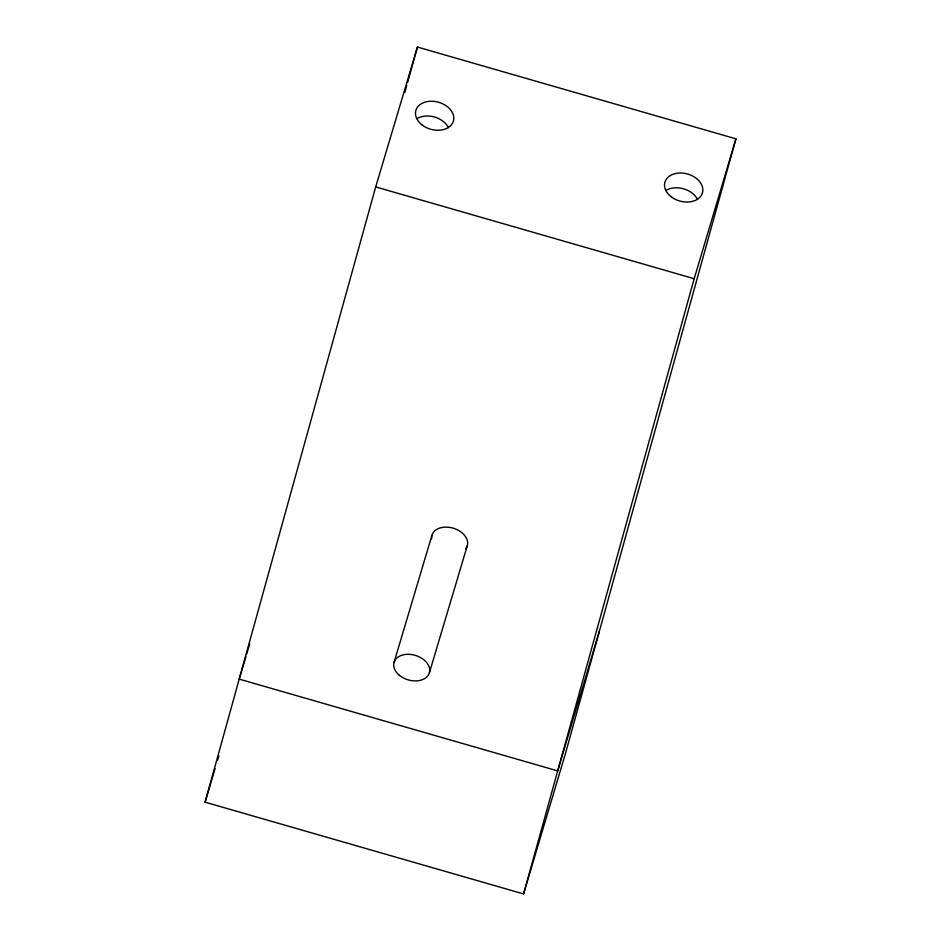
<?xml version="1.0" encoding="UTF-8"?>
<svg xmlns="http://www.w3.org/2000/svg" width="941" height="941" viewBox="0 0 941 941"><rect width="100%" height="100%" fill="white"/><g stroke="black" fill="none" stroke-linecap="round" stroke-linejoin="round"><path stroke-width="1.41" d="M205.079 802.167L375.694 186.93L417.428 47.05L735.921 138.833L565.306 754.07L523.572 893.95L205.079 802.167L215.089 768.597M404.877 92.312L406.841 85.231M407.618 82.408L417.428 47.05M523.572 893.95L694.187 278.712L735.921 138.833M245.883 656.736L239.202 679.12L557.695 770.902L599.429 631.023M246.718 653.936L249.636 644.15M217.594 760.199L218.853 755.999M394.008 662.511L431.943 535.347M429.402 672.709L467.336 545.545M375.694 186.93L694.187 278.712M431.684 538.922A18.42 12.762 16.6 0 1 453.044 528.136A18.42 12.762 16.6 0 1 465.713 548.732M417.051 118.613A19.526 14.068 15.5 0 1 448.445 127.658M666.099 190.388A19.526 14.068 15.5 0 1 697.493 199.433M398.725 674.732A18.42 12.762 16.6 0 0 429.014 673.791A18.42 12.762 16.6 0 0 407.359 654.301A18.42 12.762 16.6 0 0 398.725 674.732M421.78 124.718A19.526 14.068 15.5 0 0 453.397 121.154A19.526 14.068 15.5 0 0 428.743 101.369A19.526 14.068 15.5 0 0 421.78 124.718M670.827 196.493A19.526 14.068 15.5 0 0 702.445 192.929A19.526 14.068 15.5 0 0 677.791 173.144A19.526 14.068 15.5 0 0 670.827 196.493"/></g></svg>
